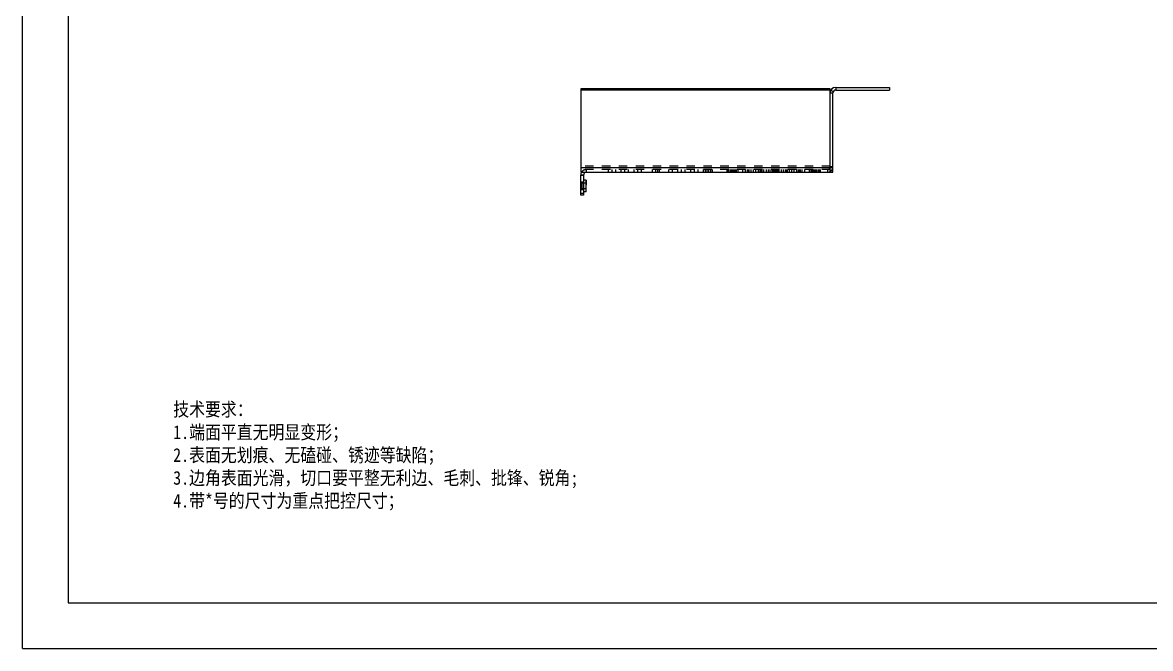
# Model space of a CAD drawing. Header units: millimetres. Extents: x -177 to 18421, y -5017 to 3255.
# Drawn here: x 9343 to 9960, y 1112 to 1455 of the extents above; entities that cross this region are included whole.
import ezdxf

# ---------------------------------------------------------------- set-up
doc = ezdxf.new("R2010")
doc.units = ezdxf.units.MM
doc.header["$LTSCALE"] = 46.255
doc.linetypes.add('HIDDEN', pattern=[0.2, 0.1, -0.1])
doc.layers.get('0').update_dxf_attribs({"linetype": 'CONTINUOUS'})
doc.layers.add('02___PRT_ALL_AXES', color=7, linetype='CONTINUOUS')
doc.layers.add('DEFAULT_2', color=8, linetype='HIDDEN')
doc.styles.get("Standard").update_dxf_attribs({"font": 'txt', "width": 0.85})

msp = doc.modelspace()

# ---------------------------------------------------------------- linework, layer by layer
at = {"color": 7, "linetype": 'Continuous'}
for p, q in [((9342.826, 1111.998), (9342.826, 1952.998)), ((9648.256, 1418.317), (9648.256, 1372.567)), ((9784.756, 1417.567), (9648.256, 1417.567)), ((9784.756, 1416.067), (9784.756, 1418.317)), ((9784.756, 1416.067), (9786.256, 1416.067)), ((9785.157, 1417.567), (9786.457, 1416.817)), ((9786.256, 1372.567), (9786.256, 1416.067)), ((9787.756, 1419.067), (9787.756, 1417.567)), ((9787.756, 1417.567), (9817.256, 1417.567)), ((9817.256, 1419.067), (9817.256, 1417.567)), ((9648.256, 1375.167), (9786.256, 1375.167)), ((9648.256, 1372.567), (9786.256, 1372.567)), ((9648.256, 1371.067), (9649.756, 1371.067)), ((9648.261, 1371.24), (9649.758, 1371.154)), ((9649.756, 1371.067), (9649.756, 1360.067)), ((9651.206, 1368.23), (9651.206, 1368.22)), ((9651.256, 1368.23), (9651.206, 1368.23)), ((9651.256, 1368.22), (9651.206, 1368.22)), ((9651.206, 1367.924), (9651.206, 1367.956)), ((9651.256, 1367.956), (9651.206, 1367.956)), ((9651.256, 1367.924), (9651.206, 1367.924)), ((9651.206, 1367.793), (9651.206, 1367.843)), ((9651.256, 1367.843), (9651.206, 1367.843)), ((9651.256, 1367.793), (9651.206, 1367.793)), ((9651.206, 1367.656), (9651.206, 1367.699)), ((9651.256, 1367.699), (9651.206, 1367.699)), ((9651.256, 1367.656), (9651.206, 1367.656)), ((9651.206, 1367.292), (9651.206, 1367.219)), ((9651.256, 1367.292), (9651.206, 1367.292)), ((9651.256, 1367.258), (9651.206, 1367.258)), ((9651.256, 1367.244), (9651.206, 1367.244)), ((9651.256, 1367.24), (9651.206, 1367.24)), ((9651.256, 1367.219), (9651.206, 1367.219)), ((9651.206, 1366.454), (9651.206, 1366.037)), ((9651.256, 1366.454), (9651.206, 1366.454)), ((9651.256, 1366.418), (9651.206, 1366.418)), ((9651.256, 1366.325), (9651.206, 1366.325)), ((9651.256, 1366.037), (9651.206, 1366.037)), ((9651.256, 1361.892), (9651.256, 1368.242)), ((9649.756, 1361.067), (9648.256, 1361.067)), ((9649.756, 1360.067), (9648.256, 1360.067)), ((9342.826, 1111.998), (10531.826, 1111.998))]:
    msp.add_line(p, q, dxfattribs=at)
at = {"color": 3, "linetype": 'Continuous'}
for p, q in [((9784.756, 1418.317), (9648.256, 1418.317)), ((9784.756, 1372.567), (9784.756, 1416.067)), ((9787.756, 1419.067), (9817.256, 1419.067)), ((9648.256, 1360.067), (9648.256, 1371.067))]:
    msp.add_line(p, q, dxfattribs=at)
at = {"color": 7, "linetype": 'Continuous'}
msp.add_lwpolyline([(9367.826, 1136.998), (10506.826, 1136.998), (10506.826, 1927.998), (9367.826, 1927.998)], close=True, dxfattribs=at)
at = {"color": 3, "linetype": 'Continuous'}
for centre, start in [((9787.756, 1416.067), 90), ((9651.256, 1371.067), 149.754575)]:
    msp.add_arc(centre, 3, start, 180, dxfattribs=at)
at = {"color": 7, "linetype": 'Continuous'}
for centre in [(9787.756, 1416.067), (9651.256, 1371.067)]:
    msp.add_arc(centre, 1.5, 90, 180, dxfattribs=at)
at = {"layer": '02___PRT_ALL_AXES', "color": 8, "linetype": 'HIDDEN'}
for p, q in [((9648.256, 1367.167), (9648.256, 1362.967)), ((9649.756, 1367.167), (9648.256, 1367.167)), ((9648.386, 1367.177), (9648.386, 1362.957)), ((9648.516, 1367.177), (9648.386, 1367.177)), ((9650.956, 1366.567), (9648.386, 1366.567)), ((9648.516, 1367.177), (9648.516, 1362.957)), ((9648.906, 1366.977), (9648.516, 1367.177)), ((9648.906, 1367.177), (9648.906, 1362.957)), ((9649.756, 1367.177), (9648.906, 1367.177)), ((9649.756, 1368.242), (9649.756, 1361.892)), ((9649.756, 1362.967), (9648.256, 1362.967)), ((9650.956, 1363.567), (9648.386, 1363.567)), ((9648.516, 1362.957), (9648.386, 1362.957)), ((9648.906, 1363.157), (9648.516, 1362.957)), ((9649.756, 1362.957), (9648.906, 1362.957))]:
    msp.add_line(p, q, dxfattribs=at)
at = {"layer": '02___PRT_ALL_AXES', "color": 7, "linetype": 'Continuous'}
for p, q in [((9651.256, 1368.242), (9649.756, 1368.242)), ((9651.256, 1361.892), (9649.756, 1361.892))]:
    msp.add_line(p, q, dxfattribs=at)
at = {"layer": 'DEFAULT_2', "color": 8, "linetype": 'HIDDEN'}
for p, q in [((9784.756, 1375.917), (9648.256, 1375.917)), ((9784.756, 1374.067), (9648.256, 1374.067)), ((9651.256, 1374.067), (9651.256, 1372.567)), ((9663.256, 1374.067), (9663.256, 1372.567)), ((9665.256, 1374.067), (9665.256, 1372.567)), ((9667.256, 1374.067), (9667.256, 1372.567)), ((9670.256, 1374.067), (9670.256, 1372.567)), ((9672.256, 1374.067), (9672.256, 1372.567)), ((9674.256, 1374.067), (9674.256, 1372.567)), ((9677.256, 1374.067), (9677.256, 1372.567)), ((9679.256, 1374.067), (9679.256, 1372.567)), ((9681.256, 1374.067), (9681.256, 1372.567)), ((9687.256, 1374.067), (9687.256, 1372.567)), ((9689.256, 1374.067), (9689.256, 1372.567)), ((9690.256, 1374.067), (9690.256, 1372.567)), ((9691.256, 1374.067), (9691.256, 1372.567)), ((9696.256, 1374.067), (9696.256, 1372.567)), ((9698.256, 1374.067), (9698.256, 1372.567)), ((9701.256, 1374.067), (9701.256, 1372.567)), ((9703.256, 1374.067), (9703.256, 1372.567)), ((9705.256, 1374.067), (9705.256, 1372.567)), ((9708.256, 1374.067), (9708.256, 1372.567)), ((9710.256, 1374.067), (9710.256, 1372.567)), ((9712.256, 1374.067), (9712.256, 1372.567)), ((9715.256, 1374.067), (9715.256, 1372.567)), ((9716.256, 1374.067), (9716.256, 1372.567)), ((9717.256, 1374.067), (9717.256, 1372.567)), ((9718.256, 1374.067), (9718.256, 1372.567)), ((9719.256, 1374.067), (9719.256, 1372.567)), ((9720.256, 1374.067), (9720.256, 1372.567)), ((9728.256, 1374.067), (9728.256, 1372.567)), ((9728.584, 1374.067), (9728.584, 1372.567)), ((9729.17, 1374.067), (9729.17, 1372.567)), ((9729.256, 1374.067), (9729.256, 1372.567)), ((9730.256, 1374.067), (9730.256, 1372.567)), ((9730.27, 1374.067), (9730.27, 1372.567)), ((9730.756, 1374.067), (9730.756, 1372.567)), ((9730.977, 1374.067), (9730.977, 1372.567)), ((9731.341, 1374.067), (9731.341, 1372.567)), ((9731.998, 1374.067), (9731.998, 1372.567)), ((9732.27, 1374.067), (9732.27, 1372.567)), ((9732.977, 1374.067), (9732.977, 1372.567)), ((9733.27, 1374.067), (9733.27, 1372.567)), ((9734.17, 1374.067), (9734.17, 1372.567)), ((9736.856, 1374.067), (9736.856, 1372.567)), ((9738.27, 1374.067), (9738.27, 1372.567)), ((9739.241, 1374.067), (9739.241, 1372.567)), ((9739.27, 1374.067), (9739.27, 1372.567)), ((9739.534, 1374.067), (9739.534, 1372.567)), ((9739.977, 1374.067), (9739.977, 1372.567)), ((9740.241, 1374.067), (9740.241, 1372.567)), ((9740.27, 1374.067), (9740.27, 1372.567)), ((9741.241, 1374.067), (9741.241, 1372.567)), ((9742.655, 1374.067), (9742.655, 1372.567)), ((9743.856, 1374.067), (9743.856, 1372.567)), ((9745.27, 1374.067), (9745.27, 1372.567)), ((9746.241, 1374.067), (9746.241, 1372.567)), ((9746.27, 1374.067), (9746.27, 1372.567)), ((9746.534, 1374.067), (9746.534, 1372.567)), ((9746.977, 1374.067), (9746.977, 1372.567)), ((9747.241, 1374.067), (9747.241, 1372.567)), ((9747.27, 1374.067), (9747.27, 1372.567)), ((9748.241, 1374.067), (9748.241, 1372.567)), ((9749.655, 1374.067), (9749.655, 1372.567)), ((9750.856, 1374.067), (9750.856, 1372.567)), ((9751.256, 1374.067), (9751.256, 1372.567)), ((9752.27, 1374.067), (9752.27, 1372.567)), ((9753.241, 1374.067), (9753.241, 1372.567)), ((9753.27, 1374.067), (9753.27, 1372.567)), ((9753.534, 1374.067), (9753.534, 1372.567)), ((9753.977, 1374.067), (9753.977, 1372.567)), ((9754.084, 1374.067), (9754.084, 1372.567)), ((9754.241, 1374.067), (9754.241, 1372.567)), ((9754.27, 1374.067), (9754.27, 1372.567)), ((9754.67, 1372.567), (9754.67, 1374.067)), ((9755.241, 1374.067), (9755.241, 1372.567)), ((9755.67, 1372.567), (9755.67, 1374.067)), ((9756.256, 1374.067), (9756.256, 1372.567)), ((9756.655, 1374.067), (9756.655, 1372.567)), ((9757.856, 1374.067), (9757.856, 1372.567)), ((9759.084, 1374.067), (9759.084, 1372.567)), ((9759.27, 1374.067), (9759.27, 1372.567)), ((9760.241, 1374.067), (9760.241, 1372.567)), ((9760.27, 1374.067), (9760.27, 1372.567)), ((9760.534, 1374.067), (9760.534, 1372.567)), ((9760.977, 1374.067), (9760.977, 1372.567)), ((9761.241, 1374.067), (9761.241, 1372.567)), ((9761.27, 1374.067), (9761.27, 1372.567)), ((9762.241, 1374.067), (9762.241, 1372.567)), ((9763.655, 1374.067), (9763.655, 1372.567)), ((9764.856, 1374.067), (9764.856, 1372.567)), ((9766.27, 1374.067), (9766.27, 1372.567)), ((9767.241, 1374.067), (9767.241, 1372.567)), ((9767.27, 1374.067), (9767.27, 1372.567)), ((9767.534, 1374.067), (9767.534, 1372.567)), ((9767.977, 1374.067), (9767.977, 1372.567)), ((9768.241, 1374.067), (9768.241, 1372.567)), ((9768.27, 1374.067), (9768.27, 1372.567)), ((9769.241, 1374.067), (9769.241, 1372.567)), ((9770.655, 1374.067), (9770.655, 1372.567)), ((9773.341, 1374.067), (9773.341, 1372.567)), ((9774.241, 1374.067), (9774.241, 1372.567)), ((9774.534, 1374.067), (9774.534, 1372.567)), ((9775.241, 1374.067), (9775.241, 1372.567)), ((9775.513, 1374.067), (9775.513, 1372.567)), ((9776.17, 1374.067), (9776.17, 1372.567)), ((9776.534, 1374.067), (9776.534, 1372.567)), ((9776.756, 1374.067), (9776.756, 1372.567)), ((9777.241, 1374.067), (9777.241, 1372.567)), ((9777.256, 1374.067), (9777.256, 1372.567)), ((9778.256, 1374.067), (9778.256, 1372.567)), ((9778.341, 1374.067), (9778.341, 1372.567)), ((9778.927, 1374.067), (9778.927, 1372.567)), ((9779.256, 1374.067), (9779.256, 1372.567)), ((9783.256, 1374.067), (9783.256, 1372.567)), ((9785.318, 1373.389), (9784.287, 1374.478)), ((9786.256, 1375.567), (9784.756, 1375.567)), ((9650.956, 1366.567), (9648.386, 1366.567)), ((9650.956, 1366.567), (9651.256, 1366.867)), ((9650.956, 1366.567), (9650.956, 1363.567)), ((9651.206, 1368.22), (9651.206, 1367.956)), ((9651.256, 1368.216), (9651.206, 1368.216)), ((9651.256, 1368.192), (9651.206, 1368.192)), ((9651.256, 1368.159), (9651.206, 1368.159)), ((9651.256, 1368.145), (9651.206, 1368.145)), ((9651.256, 1368.104), (9651.206, 1368.104)), ((9651.256, 1368.093), (9651.206, 1368.093)), ((9651.256, 1368.088), (9651.206, 1368.088)), ((9651.256, 1368.067), (9651.206, 1368.067)), ((9651.256, 1368.057), (9651.206, 1368.057)), ((9651.256, 1368.055), (9651.206, 1368.055)), ((9651.256, 1368.028), (9651.206, 1368.028)), ((9651.256, 1368.02), (9651.206, 1368.02)), ((9651.256, 1367.974), (9651.206, 1367.974)), ((9651.256, 1367.967), (9651.206, 1367.967)), ((9651.256, 1367.966), (9651.206, 1367.966)), ((9651.256, 1367.954), (9651.206, 1367.954)), ((9651.206, 1367.924), (9651.206, 1367.843)), ((9651.256, 1367.891), (9651.206, 1367.891)), ((9651.256, 1367.862), (9651.206, 1367.862)), ((9651.256, 1367.83), (9651.206, 1367.83)), ((9651.206, 1367.793), (9651.206, 1367.699)), ((9651.256, 1367.791), (9651.206, 1367.791)), ((9651.256, 1367.784), (9651.206, 1367.784)), ((9651.256, 1367.78), (9651.206, 1367.78)), ((9651.256, 1367.779), (9651.206, 1367.779)), ((9651.256, 1367.776), (9651.206, 1367.776)), ((9651.256, 1367.768), (9651.206, 1367.768)), ((9651.256, 1367.731), (9651.206, 1367.731)), ((9651.256, 1367.726), (9651.206, 1367.726)), ((9651.256, 1367.72), (9651.206, 1367.72)), ((9651.256, 1367.7), (9651.206, 1367.7)), ((9651.256, 1367.678), (9651.206, 1367.678)), ((9651.256, 1367.663), (9651.206, 1367.663)), ((9651.256, 1367.657), (9651.206, 1367.657)), ((9651.206, 1367.656), (9651.206, 1367.292)), ((9651.256, 1367.651), (9651.206, 1367.651)), ((9651.256, 1367.649), (9651.206, 1367.649)), ((9651.256, 1367.639), (9651.206, 1367.639)), ((9651.256, 1367.62), (9651.206, 1367.62)), ((9651.256, 1367.601), (9651.206, 1367.601)), ((9651.256, 1367.568), (9651.206, 1367.568)), ((9651.256, 1367.539), (9651.206, 1367.539)), ((9651.256, 1367.497), (9651.206, 1367.497)), ((9651.256, 1367.483), (9651.206, 1367.483)), ((9651.256, 1367.45), (9651.206, 1367.45)), ((9651.256, 1367.442), (9651.206, 1367.442)), ((9651.256, 1367.432), (9651.206, 1367.432)), ((9651.256, 1367.409), (9651.206, 1367.409)), ((9651.256, 1367.398), (9651.206, 1367.398)), ((9651.256, 1367.386), (9651.206, 1367.386)), ((9651.256, 1367.38), (9651.206, 1367.38)), ((9651.256, 1367.37), (9651.206, 1367.37)), ((9651.256, 1367.36), (9651.206, 1367.36)), ((9651.256, 1367.353), (9651.206, 1367.353)), ((9651.256, 1367.321), (9651.206, 1367.321)), ((9651.256, 1367.318), (9651.206, 1367.318)), ((9651.256, 1367.314), (9651.206, 1367.314)), ((9651.256, 1367.308), (9651.206, 1367.308)), ((9651.256, 1367.3), (9651.206, 1367.3)), ((9651.256, 1367.26), (9651.206, 1367.26)), ((9651.256, 1367.248), (9651.206, 1367.248)), ((9651.256, 1367.241), (9651.206, 1367.241)), ((9651.256, 1367.234), (9651.206, 1367.234)), ((9651.256, 1367.233), (9651.206, 1367.233)), ((9651.256, 1367.227), (9651.206, 1367.227)), ((9651.206, 1367.219), (9651.206, 1366.454)), ((9651.256, 1367.212), (9651.206, 1367.212)), ((9651.256, 1367.21), (9651.206, 1367.21)), ((9651.256, 1367.169), (9651.206, 1367.169)), ((9651.256, 1367.155), (9651.206, 1367.155)), ((9651.256, 1367.103), (9651.206, 1367.103)), ((9651.256, 1367.102), (9651.206, 1367.102)), ((9651.256, 1367.095), (9651.206, 1367.095)), ((9651.256, 1367.063), (9651.206, 1367.063)), ((9651.256, 1367.047), (9651.206, 1367.047)), ((9651.256, 1367.045), (9651.206, 1367.045)), ((9651.256, 1367.024), (9651.206, 1367.024)), ((9651.256, 1367.015), (9651.206, 1367.015)), ((9651.256, 1366.985), (9651.206, 1366.985)), ((9651.256, 1366.977), (9651.206, 1366.977)), ((9651.256, 1366.951), (9651.206, 1366.951)), ((9651.256, 1366.932), (9651.206, 1366.932)), ((9651.256, 1366.918), (9651.206, 1366.918)), ((9651.256, 1366.915), (9651.206, 1366.915)), ((9651.256, 1366.893), (9651.206, 1366.893)), ((9651.256, 1366.882), (9651.206, 1366.882)), ((9651.256, 1366.878), (9651.206, 1366.878)), ((9651.256, 1366.875), (9651.206, 1366.875)), ((9651.256, 1366.873), (9651.206, 1366.873)), ((9651.256, 1366.858), (9651.206, 1366.858)), ((9651.256, 1366.856), (9651.206, 1366.856)), ((9651.256, 1366.837), (9651.206, 1366.837)), ((9651.256, 1366.823), (9651.206, 1366.823)), ((9651.256, 1366.814), (9651.206, 1366.814)), ((9651.256, 1366.813), (9651.206, 1366.813)), ((9651.256, 1366.802), (9651.206, 1366.802)), ((9651.256, 1366.797), (9651.206, 1366.797)), ((9651.256, 1366.774), (9651.206, 1366.774)), ((9651.256, 1366.773), (9651.206, 1366.773)), ((9651.256, 1366.733), (9651.206, 1366.733)), ((9651.256, 1366.725), (9651.206, 1366.725)), ((9651.256, 1366.719), (9651.206, 1366.719)), ((9651.256, 1366.718), (9651.206, 1366.718)), ((9651.256, 1366.671), (9651.206, 1366.671)), ((9651.256, 1366.658), (9651.206, 1366.658)), ((9651.256, 1366.654), (9651.206, 1366.654)), ((9651.256, 1366.654), (9651.206, 1366.654)), ((9651.256, 1366.649), (9651.206, 1366.649)), ((9651.256, 1366.622), (9651.206, 1366.622)), ((9651.256, 1366.619), (9651.206, 1366.619)), ((9651.256, 1366.603), (9651.206, 1366.603)), ((9651.256, 1366.598), (9651.206, 1366.598)), ((9651.256, 1366.593), (9651.206, 1366.593)), ((9651.256, 1366.591), (9651.206, 1366.591)), ((9651.256, 1366.576), (9651.206, 1366.576)), ((9651.256, 1366.574), (9651.206, 1366.574)), ((9651.256, 1366.558), (9651.206, 1366.558)), ((9651.256, 1366.524), (9651.206, 1366.524)), ((9651.256, 1366.509), (9651.206, 1366.509)), ((9651.256, 1366.506), (9651.206, 1366.506)), ((9651.256, 1366.502), (9651.206, 1366.502)), ((9651.256, 1366.45), (9651.206, 1366.45)), ((9651.256, 1366.161), (9651.206, 1366.161)), ((9651.256, 1366.118), (9651.206, 1366.118)), ((9651.256, 1366.103), (9651.206, 1366.103)), ((9651.256, 1366.056), (9651.206, 1366.056)), ((9651.256, 1366.04), (9651.206, 1366.04)), ((9651.206, 1366.037), (9651.206, 1365.735)), ((9651.256, 1366.005), (9651.206, 1366.005)), ((9651.256, 1366), (9651.206, 1366)), ((9651.256, 1365.977), (9651.206, 1365.977)), ((9651.256, 1365.939), (9651.206, 1365.939)), ((9651.256, 1365.895), (9651.206, 1365.895)), ((9651.256, 1365.893), (9651.206, 1365.893)), ((9651.256, 1365.888), (9651.206, 1365.888)), ((9651.256, 1365.861), (9651.206, 1365.861)), ((9651.256, 1365.843), (9651.206, 1365.843)), ((9651.256, 1365.842), (9651.206, 1365.842)), ((9651.256, 1365.84), (9651.206, 1365.84)), ((9651.256, 1365.824), (9651.206, 1365.824)), ((9651.256, 1365.824), (9651.206, 1365.824)), ((9651.256, 1365.814), (9651.206, 1365.814)), ((9651.256, 1365.78), (9651.206, 1365.78)), ((9651.256, 1365.771), (9651.206, 1365.771)), ((9651.256, 1365.755), (9651.206, 1365.755)), ((9651.256, 1365.749), (9651.206, 1365.749)), ((9651.256, 1365.735), (9651.206, 1365.735)), ((9650.956, 1363.567), (9648.386, 1363.567)), ((9650.956, 1363.567), (9651.256, 1363.267))]:
    msp.add_line(p, q, dxfattribs=at)
for centre, radius, start, end in [((9651.256, 1371.067), 3, 90, 149.754575), ((9783.256, 1375.567), 3, 270, 0), ((9783.256, 1375.567), 1.5, 270, 0)]:
    msp.add_arc(centre, radius, start, end, dxfattribs=at)

# ---------------------------------------------------------------- texts
at = {"insert": (9425.265, 1246.618), "char_height": 7.5, "width": 260.45821, "attachment_point": 1}
msp.add_mtext('{\\fSimSun|b0|i0|c134|p54;技术要求：\\P1.端面平直无明显变形；\\P2.表面无划痕、无磕碰、锈迹等缺陷；\\P3.边角表面光滑，切口要平整无利边、毛刺、批锋、锐角;\\P4.\\fSimSun|b0|i0|c134|p34;\\C0;带*号的尺寸为重点把控尺寸\\fSimSun|b0|i0|c134|p54;\\C256;；}', dxfattribs=at)

doc.saveas('drawing.dxf')
